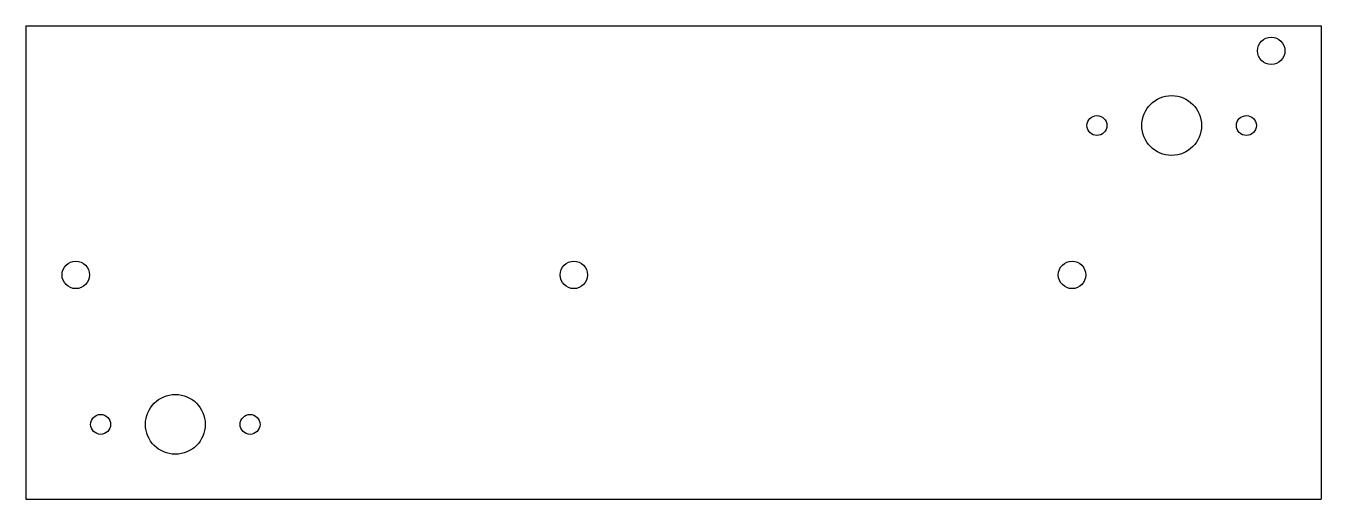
# Model space of a CAD drawing. Header units: millimetres. Extents: x 0 to 260, y 0 to 95.
import ezdxf

# ---------------------------------------------------------------- set-up
doc = ezdxf.new("R2010")
doc.units = ezdxf.units.MM
for name, color, linetype in [('SECTION_Z0p010', 7, 'CONTINUOUS'), ('SECTION_Z12p690', 7, 'CONTINUOUS'), ('SECTION_Z2p350', 7, 'CONTINUOUS'), ('SECTION_Z8p700', 7, 'CONTINUOUS')]:
    doc.layers.add(name, color=color, linetype=linetype)

msp = doc.modelspace()

# ---------------------------------------------------------------- linework, layer by layer
at = {"layer": 'SECTION_Z0p010'}
for p, q in [((0, 95, 0.01), (260, 95, 0.01)), ((0, 95, 0.01), (0, 0, 0.01)), ((260, 95, 0.01), (260, 0, 0.01)), ((0, 0, 0.01), (260, 0, 0.01))]:
    msp.add_line(p, q, dxfattribs=at)
for centre, radius in [((250, 90, 0.01), 2.75), ((230, 75, 0.01), 6), ((10, 45, 0.01), 2.75), ((110, 45, 0.01), 2.75), ((210, 45, 0.01), 2.75), ((30, 15, 0.01), 6)]:
    msp.add_circle(centre, radius, dxfattribs=at)
at = {"layer": 'SECTION_Z12p690'}
for p, q in [((0, 95, 12.69), (260, 95, 12.69)), ((0, 95, 12.69), (0, 0, 12.69)), ((260, 95, 12.69), (260, 0, 12.69)), ((0, 0, 12.69), (260, 0, 12.69))]:
    msp.add_line(p, q, dxfattribs=at)
for centre, radius in [((250, 90, 12.69), 2.75), ((230, 75, 12.69), 6), ((215, 75, 12.69), 2), ((245, 75, 12.69), 2), ((10, 45, 12.69), 2.75), ((110, 45, 12.69), 2.75), ((210, 45, 12.69), 2.75), ((30, 15, 12.69), 6), ((15, 15, 12.69), 2), ((45, 15, 12.69), 2)]:
    msp.add_circle(centre, radius, dxfattribs=at)
at = {"layer": 'SECTION_Z2p350'}
for p, q in [((0, 95, 2.35), (260, 95, 2.35)), ((0, 95, 2.35), (0, 0, 2.35)), ((260, 95, 2.35), (260, 0, 2.35)), ((0, 0, 2.35), (260, 0, 2.35))]:
    msp.add_line(p, q, dxfattribs=at)
for centre, radius in [((250, 90, 2.35), 2.75), ((230, 75, 2.35), 6), ((10, 45, 2.35), 2.75), ((110, 45, 2.35), 2.75), ((210, 45, 2.35), 2.75), ((30, 15, 2.35), 6)]:
    msp.add_circle(centre, radius, dxfattribs=at)
at = {"layer": 'SECTION_Z8p700'}
for p, q in [((0, 95, 8.7), (260, 95, 8.7)), ((0, 95, 8.7), (0, 0, 8.7)), ((260, 95, 8.7), (260, 0, 8.7)), ((0, 0, 8.7), (260, 0, 8.7))]:
    msp.add_line(p, q, dxfattribs=at)
for centre, radius in [((250, 90, 8.7), 2.75), ((230, 75, 8.7), 6), ((215, 75, 8.7), 2), ((245, 75, 8.7), 2), ((10, 45, 8.7), 2.75), ((110, 45, 8.7), 2.75), ((210, 45, 8.7), 2.75), ((30, 15, 8.7), 6), ((15, 15, 8.7), 2), ((45, 15, 8.7), 2)]:
    msp.add_circle(centre, radius, dxfattribs=at)

doc.saveas('drawing.dxf')
